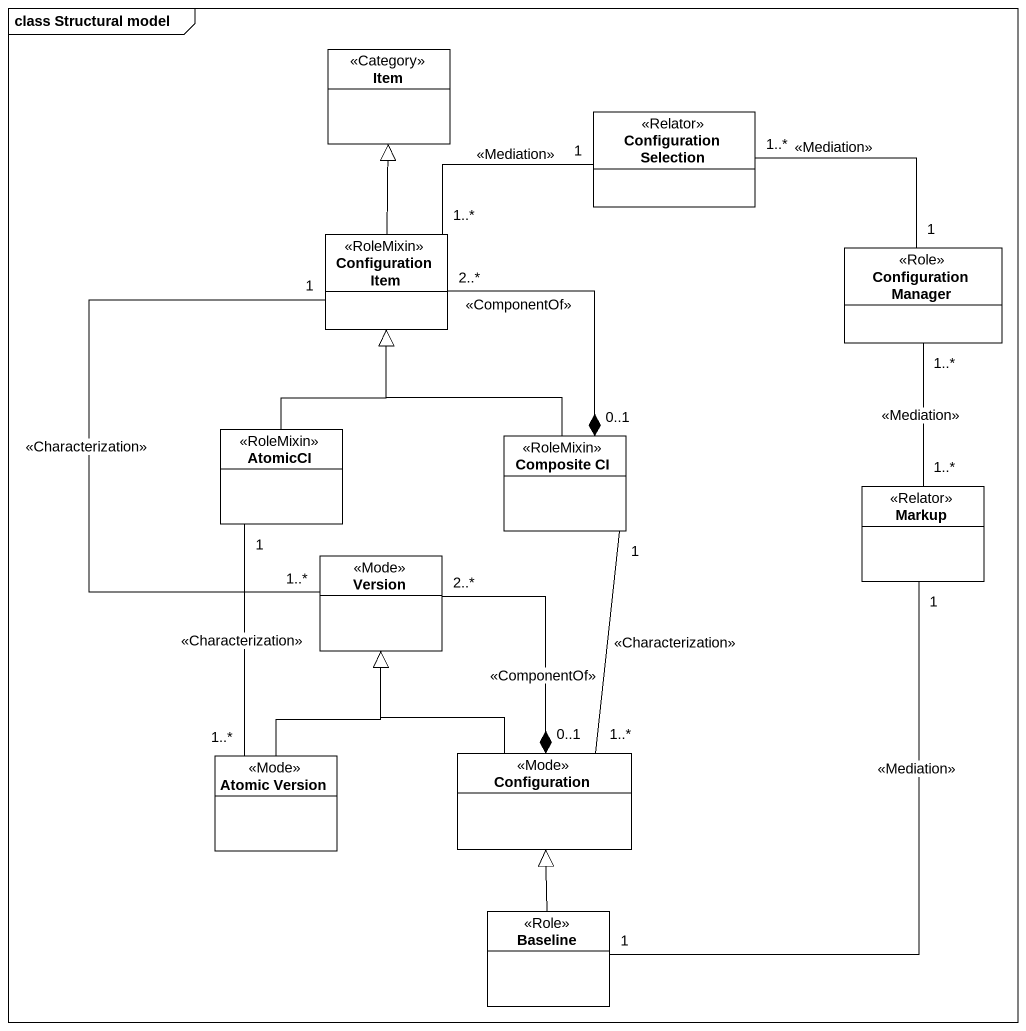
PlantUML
@startuml
mainframe class Structural model
hide circle
hide empty members
class Item <<Category>>
class "Configuration Selection" as Configuration_Selection <<Relator>>
class "Configuration Item" as Configuration_Item <<RoleMixin>>
class "Configuration Manager" as Configuration_Manager <<Role>>
class AtomicCI <<RoleMixin>>
class "Composite CI" as Composite_CI <<RoleMixin>>
class Markup <<Relator>>
class Version <<Mode>>
class "Atomic Version" as Atomic_Version <<Mode>>
class Configuration <<Mode>>
class Baseline <<Role>>
Configuration_Selection "1" -left- "1..*" Configuration_Item : <<Mediation>>
Configuration_Selection "1..*" -right- "1" Configuration_Manager : <<Mediation>>
Configuration_Item -up-|> Item
Configuration_Manager "1..*" -- "1..*" Markup : <<Mediation>>
AtomicCI -up-|> Configuration_Item
Composite_CI "0..1" *-up- "2..*" Configuration_Item : <<ComponentOf>>
Composite_CI -up-|> Configuration_Item
Markup "1" -- "1" Baseline : <<Mediation>>
Version "1..*" -up- "1" Configuration_Item : <<Characterization>>
Atomic_Version "1..*" -up- "1" AtomicCI : <<Characterization>>
Atomic_Version -up-|> Version
Configuration "1..*" -up- "1" Composite_CI : <<Characterization>>
Configuration -up-|> Version
Configuration "0..1" *-up- "2..*" Version : <<ComponentOf>>
Baseline -up-|> Configuration
@enduml
